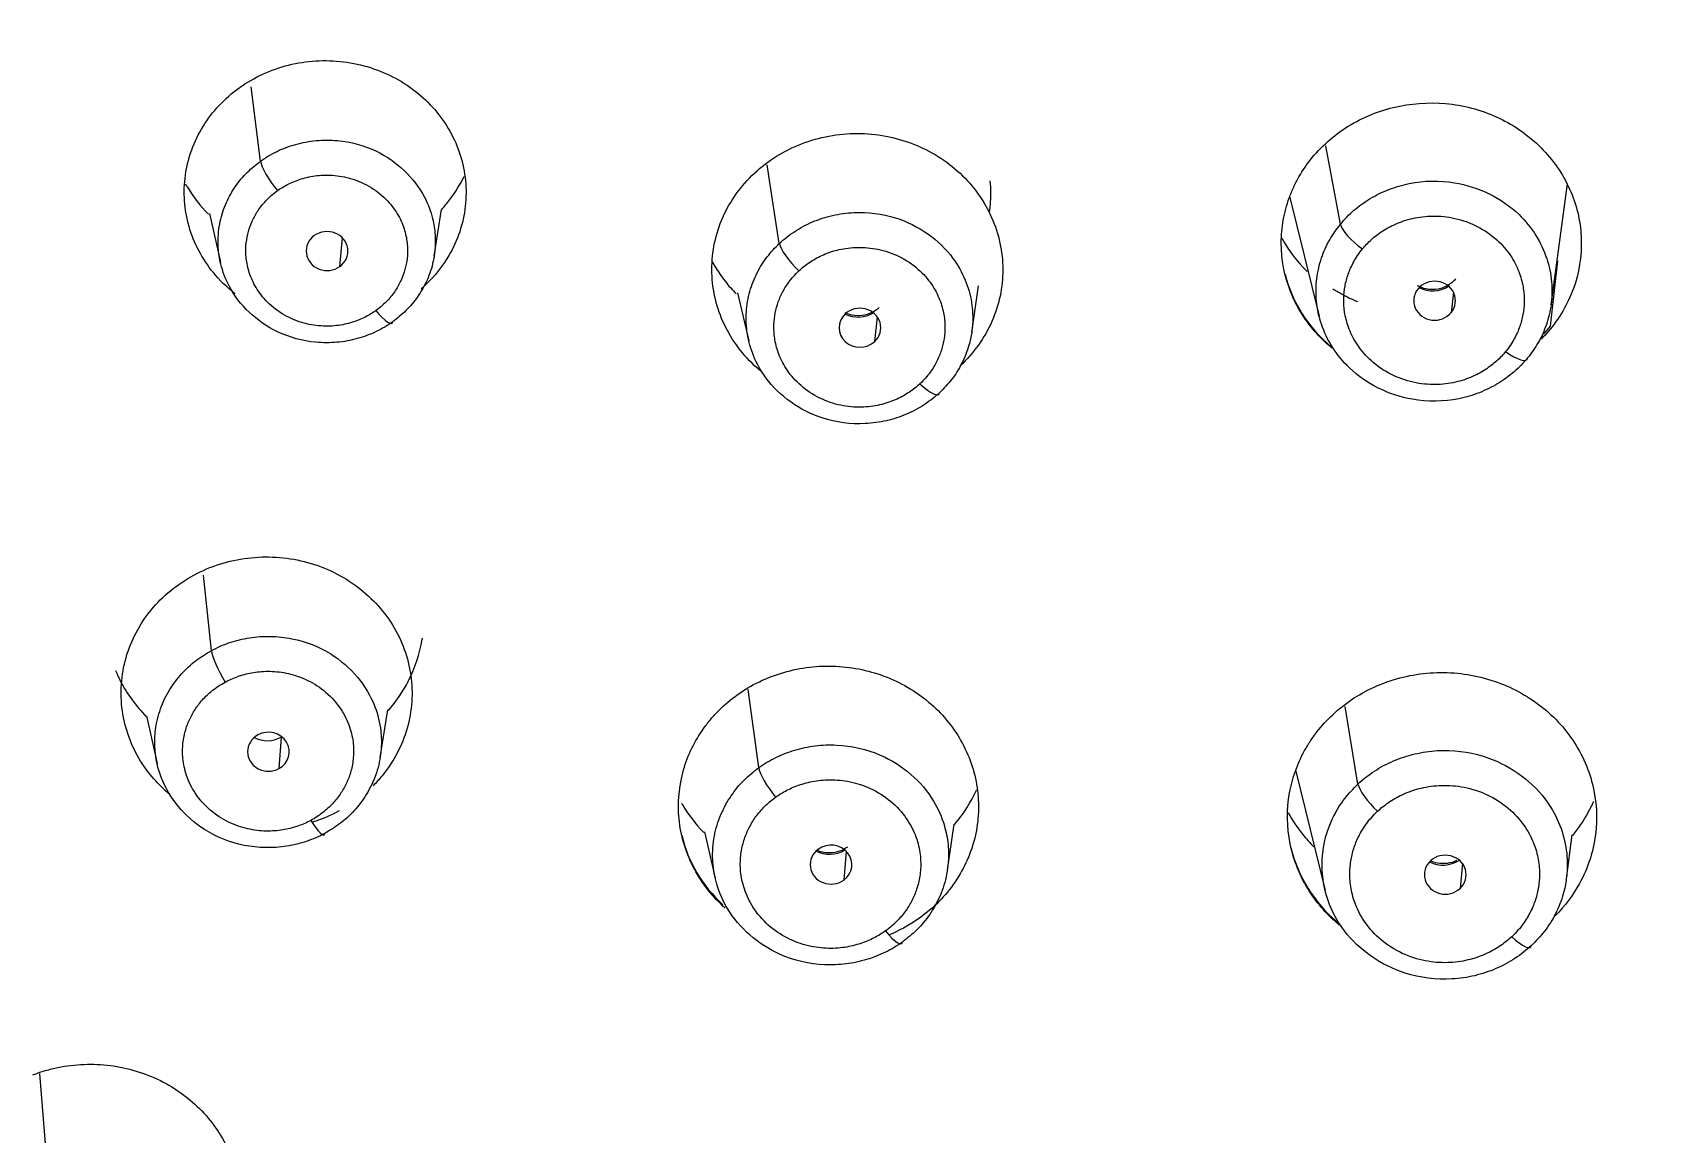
# Model space of a CAD drawing. Extents: x 0 to 1354, y 3495 to 4487.
# Drawn here: x 476.02 to 493.68, y 4080.2 to 4092.07 of the extents above; entities that cross this region are included whole.
import ezdxf

# ---------------------------------------------------------------- set-up
doc = ezdxf.new("R2010")
doc.units = 0
doc.header["$LTSCALE"] = 30
doc.header["$MEASUREMENT"] = 0
doc.layers.add('\\M+5B3DF\\M+5B4E7\\M+5CFDF', color=3, linetype='CONTINUOUS', lineweight=9)

msp = doc.modelspace()

# ---------------------------------------------------------------- linework, layer by layer
at = {"layer": '\\M+5B3DF\\M+5B4E7\\M+5CFDF', "color": 0, "lineweight": -3}
for p, q in [((478.477, 4090.689), (478.375, 4091.491)), ((490.12, 4090.008), (489.964, 4090.854)), ((484.07, 4089.801), (483.938, 4090.648)), ((492.39, 4089.139), (492.568, 4090.442)), ((489.57, 4090.31), (489.89, 4089.017)), ((477.926, 4090.123), (478.044, 4089.598)), ((480.348, 4089.662), (480.429, 4090.168)), ((479.331, 4089.551), (479.361, 4089.86)), ((492.386, 4088.909), (492.462, 4089.613)), ((486.144, 4088.841), (486.218, 4089.342)), ((483.619, 4089.267), (483.741, 4088.75)), ((491.338, 4089.275), (491.314, 4089.054)), ((485.126, 4089.009), (485.098, 4088.743)), ((477.948, 4085.411), (477.861, 4086.223)), ((483.848, 4084.149), (483.734, 4084.991)), ((479.766, 4084.259), (479.848, 4084.772)), ((490.308, 4083.972), (490.17, 4084.809)), ((477.249, 4084.708), (477.362, 4084.195)), ((478.7, 4084.477), (478.675, 4084.138)), ((478.7, 4084.477), (478.707, 4084.481)), ((489.636, 4084.124), (489.955, 4082.825)), ((485.883, 4083.048), (485.955, 4083.54)), ((483.263, 4083.458), (483.38, 4082.956)), ((492.556, 4082.95), (492.619, 4083.423)), ((484.791, 4083.248), (484.765, 4082.936)), ((491.434, 4083.118), (491.41, 4082.846)), ((476.167, 4080.006), (476.097, 4080.853))]:
    msp.add_line(p, q, dxfattribs=at)
for centre, major_axis, ratio, start_param, end_param in [((478.659, 4090.477), (-0.175, 0.244), 0.217098, 0.382679, 1.864857), ((479.194, 4089.719), (-0.225, 0), 0.934291, 5.368152, 8.509745), ((479.194, 4089.719), (-0.225, 0), 0.934291, 2.226559, 5.368152), ((490.357, 4089.848), (0.232, -0.19), 0.282928, 3.464912, 4.940714), ((484.282, 4089.613), (0.205, -0.219), 0.25217, 3.497034, 4.976024), ((491.102, 4089.815), (-1.617, -0.087), 0.928486, 0.175766, 0.789671), ((491.135, 4089.183), (-0.225, 0.001), 0.934171, 2.489357, 5.63095), ((491.115, 4089.566), (-0.297, -0.016), 0.928486, 1.005284, 2.128844), ((491.135, 4089.183), (-0.225, 0.001), 0.934171, 5.63095, 8.772543), ((479.721, 4089.184), (0.175, -0.244), 0.217098, 5.006449, 6.526238), ((484.939, 4088.892), (-0.225, 0), 0.934248, 5.499577, 8.641169), ((484.923, 4089.285), (-0.299, -0.013), 0.928477, 1.03291, 2.102869), ((484.939, 4088.892), (-0.225, 0), 0.934248, 2.357984, 5.499577), ((491.102, 4089.815), (-1.617, -0.087), 0.928486, 2.364669, 2.436969), ((491.9, 4088.741), (-0.232, 0.19), 0.282928, 1.799121, 3.325285), ((485.586, 4088.394), (-0.205, 0.219), 0.25217, 1.834432, 3.357408), ((478.097, 4085.179), (0.142, -0.264), 0.178311, 3.55267, 5.03166), ((478.562, 4084.32), (-0.225, 0), 0.934362, 5.23754, 8.379133), ((478.55, 4084.717), (-0.299, -0.009), 0.927231, 1.043638, 2.06706), ((478.562, 4084.32), (-0.225, 0), 0.934362, 2.095948, 5.23754), ((484.03, 4083.937), (0.175, -0.244), 0.217098, 3.530647, 5.006449), ((490.52, 4083.785), (0.205, -0.219), 0.25217, 3.503386, 4.976024), ((479.019, 4083.687), (-0.142, 0.264), 0.178311, 1.890067, 3.413044), ((484.602, 4083.743), (-1.618, -0.066), 0.926829, 0.173481, 0.75254), ((484.628, 4083.103), (-0.225, 0.001), 0.934325, 2.227564, 5.369156), ((484.628, 4083.103), (-0.225, 0.001), 0.934325, 5.369156, 8.510749), ((484.612, 4083.49), (-0.297, -0.012), 0.926829, 1.018427, 2.117397), ((491.217, 4083.63), (-1.667, -0.089), 0.926726, 0.173353, 0.775691), ((491.25, 4082.995), (-0.225, 0.001), 0.934247, 5.50076, 8.642353), ((491.23, 4083.373), (-0.296, -0.016), 0.926726, 0.994183, 2.139884), ((491.25, 4082.995), (-0.225, 0.001), 0.934247, 2.359167, 5.50076), ((485.214, 4082.495), (-0.175, 0.244), 0.217098, 1.864857, 3.391021), ((491.967, 4082.433), (-0.205, 0.219), 0.25217, 1.834432, 3.36376)]:
    msp.add_ellipse(centre, major_axis=major_axis, ratio=ratio, start_param=start_param, end_param=end_param, dxfattribs=at)
for points, knots in [([(498.896, 4161.358), (499.104, 4161.278), (499.527, 4161.115), (500.165, 4160.855), (500.818, 4160.577), (501.484, 4160.28), (502.163, 4159.963), (502.854, 4159.623), (503.554, 4159.259), (504.263, 4158.871), (504.98, 4158.455), (505.703, 4158.01), (506.431, 4157.534), (507.163, 4157.025), (507.897, 4156.481), (508.633, 4155.903), (509.368, 4155.287), (510.101, 4154.635), (510.829, 4153.946), (511.549, 4153.221), (512.259, 4152.461), (512.958, 4151.663), (513.643, 4150.827), (514.312, 4149.95), (514.965, 4149.032), (515.597, 4148.076), (516.206, 4147.085), (516.787, 4146.061), (517.339, 4145.009), (517.862, 4143.931), (518.353, 4142.831), (518.816, 4141.711), (519.252, 4140.565), (519.663, 4139.383), (520.052, 4138.154), (520.425, 4136.867), (520.78, 4135.513), (521.117, 4134.086), (521.433, 4132.58), (521.729, 4130.991), (522.004, 4129.315), (522.257, 4127.548), (522.488, 4125.688), (522.695, 4123.734), (522.877, 4121.685), (523.03, 4119.554), (523.153, 4117.367), (523.244, 4115.167), (523.304, 4113.004), (523.33, 4110.903), (523.326, 4108.866), (523.294, 4106.878), (523.237, 4104.928), (523.157, 4103.02), (523.055, 4101.158), (522.931, 4099.346), (522.783, 4097.572), (522.609, 4095.814), (522.406, 4094.05), (522.167, 4092.265), (521.885, 4090.452), (521.553, 4088.611), (521.166, 4086.749), (520.721, 4084.878), (520.215, 4083.014), (519.647, 4081.177), (519.022, 4079.382), (518.347, 4077.652), (517.618, 4075.978), (516.824, 4074.346), (515.945, 4072.732), (514.964, 4071.131), (513.847, 4069.542), (512.566, 4067.974), (511.116, 4066.445), (509.497, 4064.997), (507.728, 4063.662), (505.837, 4062.44), (503.854, 4061.299), (501.782, 4060.223), (499.625, 4059.195), (497.407, 4058.173), (495.164, 4057.106), (492.948, 4055.937), (490.822, 4054.604), (489.147, 4053.34), (487.855, 4052.208), (486.876, 4051.253), (485.891, 4050.176), (484.918, 4048.973), (483.971, 4047.627), (483.063, 4046.089), (482.199, 4044.282), (481.374, 4042.126), (480.619, 4039.549), (480.001, 4036.51), (479.573, 4033.021), (479.348, 4029.166), (479.203, 4025.046), (479.079, 4020.693), (478.965, 4016.03), (478.866, 4010.967), (478.814, 4007.437), (478.787, 4005.599)], [0, 0, 0, 0, 0.003544, 0.007201, 0.01097, 0.014848, 0.018837, 0.022935, 0.027142, 0.031459, 0.035888, 0.040431, 0.045095, 0.049884, 0.054803, 0.059853, 0.065035, 0.070349, 0.07579, 0.08135, 0.087022, 0.092807, 0.09872, 0.104773, 0.110967, 0.117287, 0.123715, 0.130231, 0.136819, 0.143468, 0.150168, 0.156906, 0.163715, 0.170668, 0.177844, 0.185322, 0.193141, 0.201338, 0.209948, 0.219002, 0.228521, 0.238531, 0.249049, 0.260084, 0.271644, 0.283691, 0.296093, 0.308564, 0.320791, 0.332572, 0.343982, 0.355131, 0.366093, 0.376851, 0.387326, 0.397512, 0.40746, 0.417323, 0.427267, 0.437362, 0.447647, 0.458143, 0.468826, 0.479621, 0.490447, 0.501223, 0.511855, 0.522246, 0.532261, 0.542305, 0.552449, 0.562759, 0.573377, 0.584445, 0.595968, 0.607757, 0.619676, 0.631715, 0.643918, 0.656335, 0.669021, 0.682018, 0.695271, 0.708641, 0.722035, 0.735445, 0.742244, 0.74954, 0.757318, 0.765556, 0.774232, 0.783549, 0.793975, 0.806052, 0.820158, 0.836493, 0.855109, 0.875694, 0.897487, 0.920175, 0.944378, 0.971031, 1, 1, 1, 1]), ([(498.594, 4160.306), (500.412, 4159.607), (502.18, 4158.798), (504.693, 4157.371), (505.508, 4156.859), (507.078, 4155.765), (507.835, 4155.182), (510.014, 4153.338), (511.347, 4151.984), (513.746, 4149.084), (514.807, 4147.534), (516.658, 4144.299), (517.447, 4142.612), (518.801, 4139.163), (519.358, 4137.397), (520.298, 4133.824), (520.676, 4132.017), (521.302, 4128.381), (521.551, 4126.553), (521.958, 4122.889), (522.114, 4121.052), (522.354, 4117.373), (522.439, 4115.532), (522.593, 4110.005), (522.551, 4106.318), (522.285, 4100.795), (522.163, 4098.955), (521.826, 4095.284), (521.614, 4093.452), (521.072, 4089.804), (520.74, 4087.988), (519.919, 4084.388), (519.431, 4082.604), (518.265, 4079.09), (517.593, 4077.358), (516.413, 4074.831), (515.992, 4074), (515.085, 4072.37), (514.6, 4071.57), (513.029, 4069.241), (511.819, 4067.782), (509.771, 4065.801), (509.049, 4065.177), (507.535, 4064.004), (506.744, 4063.455), (505.118, 4062.415), (504.283, 4061.925), (502.586, 4060.987), (501.724, 4060.54), (499.108, 4059.247), (497.325, 4058.447), (494.701, 4057.158), (493.835, 4056.713), (492.142, 4055.761), (491.317, 4055.252), (489.725, 4054.156), (488.957, 4053.57), (487.49, 4052.318), (486.792, 4051.652), (485.471, 4050.241), (484.848, 4049.497), (483.701, 4047.936), (483.179, 4047.117), (482.26, 4045.409), (481.86, 4044.522), (481.151, 4042.708), (480.842, 4041.781), (480.036, 4038.964), (479.665, 4037.037), (479.158, 4033.15), (479.026, 4031.189), (478.834, 4027.264), (478.769, 4025.298), (478.647, 4021.363), (478.591, 4019.394), (478.444, 4013.486), (478.372, 4009.543), (478.322, 4005.599)], [0, 0, 0, 0, 0.03125, 0.03125, 0.046875, 0.046875, 0.0625, 0.0625, 0.09375, 0.09375, 0.125, 0.125, 0.15625, 0.15625, 0.1875, 0.1875, 0.21875, 0.21875, 0.25, 0.25, 0.28125, 0.28125, 0.3125, 0.3125, 0.375, 0.375, 0.40625, 0.40625, 0.4375, 0.4375, 0.46875, 0.46875, 0.5, 0.5, 0.53125, 0.53125, 0.546875, 0.546875, 0.5625, 0.5625, 0.59375, 0.59375, 0.609375, 0.609375, 0.625, 0.625, 0.640625, 0.640625, 0.65625, 0.65625, 0.6875, 0.6875, 0.703125, 0.703125, 0.71875, 0.71875, 0.734375, 0.734375, 0.75, 0.75, 0.765625, 0.765625, 0.78125, 0.78125, 0.796875, 0.796875, 0.8125, 0.8125, 0.84375, 0.84375, 0.875, 0.875, 0.90625, 0.90625, 0.9375, 0.9375, 1, 1, 1, 1]), ([(498.048, 4158.561), (499.537, 4157.987), (500.991, 4157.335), (503.081, 4156.207), (503.762, 4155.806), (505.084, 4154.951), (505.725, 4154.496), (507.584, 4153.058), (508.739, 4152.003), (510.862, 4149.74), (511.83, 4148.532), (513.568, 4145.995), (514.339, 4144.667), (515.694, 4141.93), (516.278, 4140.521), (517.804, 4136.224), (518.517, 4133.268), (519.308, 4128.796), (519.526, 4127.298), (519.894, 4124.296), (520.044, 4122.791), (520.417, 4118.271), (520.56, 4115.25), (520.636, 4110.717), (520.638, 4109.206), (520.597, 4106.184), (520.554, 4104.673), (520.42, 4101.654), (520.327, 4100.145), (520.086, 4097.131), (519.937, 4095.626), (519.387, 4091.124), (518.877, 4088.136), (517.767, 4083.729), (517.34, 4082.272), (516.354, 4079.399), (515.796, 4077.981), (514.522, 4075.209), (513.81, 4073.852), (512.18, 4071.249), (511.258, 4070.005), (509.698, 4068.277), (509.148, 4067.723), (507.992, 4066.671), (507.385, 4066.174), (505.494, 4064.757), (504.148, 4063.913), (502.068, 4062.746), (501.364, 4062.374), (499.94, 4061.655), (499.22, 4061.307), (497.053, 4060.279), (495.596, 4059.613), (493.446, 4058.543), (492.736, 4058.174), (491.338, 4057.396), (490.652, 4056.987), (489.311, 4056.118), (488.657, 4055.66), (487.706, 4054.933), (487.393, 4054.684), (486.779, 4054.174), (486.478, 4053.913), (485.881, 4053.384), (485.585, 4053.118), (484.991, 4052.582), (484.694, 4052.312), (483.812, 4051.489), (483.237, 4050.921), (482.168, 4049.711), (481.671, 4049.072), (480.772, 4047.729), (480.371, 4047.025), (479.653, 4045.576), (479.334, 4044.832), (478.76, 4043.32), (478.506, 4042.552), (477.821, 4040.226), (477.47, 4038.645), (477.193, 4037.052)], [0, 0, 0, 0, 0.03125, 0.03125, 0.046875, 0.046875, 0.0625, 0.0625, 0.09375, 0.09375, 0.125, 0.125, 0.15625, 0.15625, 0.1875, 0.1875, 0.25, 0.25, 0.28125, 0.28125, 0.3125, 0.3125, 0.375, 0.375, 0.40625, 0.40625, 0.4375, 0.4375, 0.46875, 0.46875, 0.5, 0.5, 0.5625, 0.5625, 0.59375, 0.59375, 0.625, 0.625, 0.65625, 0.65625, 0.6875, 0.6875, 0.703125, 0.703125, 0.71875, 0.71875, 0.75, 0.75, 0.765625, 0.765625, 0.78125, 0.78125, 0.8125, 0.8125, 0.828125, 0.828125, 0.84375, 0.84375, 0.859375, 0.859375, 0.867188, 0.867188, 0.875, 0.875, 0.882813, 0.882813, 0.890625, 0.890625, 0.90625, 0.90625, 0.921875, 0.921875, 0.9375, 0.9375, 0.953125, 0.953125, 0.96875, 0.96875, 1, 1, 1, 1]), ([(477.479, 4036.988), (477.514, 4037.19), (477.594, 4037.649), (477.743, 4038.418), (477.942, 4039.344), (478.182, 4040.346), (478.558, 4041.75), (479.034, 4043.258), (479.749, 4045.107), (480.557, 4046.812), (481.569, 4048.451), (482.475, 4049.612), (483.174, 4050.395), (483.72, 4050.964), (484.274, 4051.514), (484.896, 4052.101), (485.556, 4052.699), (486.279, 4053.336), (487.009, 4053.963), (487.729, 4054.55), (488.497, 4055.146), (489.606, 4055.948), (491.134, 4056.933), (493.076, 4058.015), (495.111, 4059.026), (497.684, 4060.238), (500.38, 4061.506), (502.737, 4062.753), (504.255, 4063.645), (505.394, 4064.366), (507.42, 4065.757), (509.41, 4067.484), (511.2, 4069.52), (512.347, 4071.021), (513.485, 4072.763), (514.592, 4074.748), (515.655, 4076.97), (516.656, 4079.43), (517.576, 4082.125), (518.696, 4086.112), (519.683, 4091.185), (520.366, 4097.065), (520.727, 4102.371), (520.873, 4107.087), (520.883, 4111.209), (520.799, 4114.734), (520.663, 4117.66), (520.51, 4119.989), (520.37, 4121.722), (520.265, 4122.858), (520.029, 4125.221), (519.591, 4128.685), (518.759, 4133.098), (517.87, 4136.521), (516.72, 4140.04), (515.134, 4143.756), (512.786, 4147.647), (510.218, 4150.803), (507.625, 4153.277), (505.162, 4155.143), (502.955, 4156.485), (501.114, 4157.427), (499.704, 4158.062), (498.76, 4158.452), (498.289, 4158.636), (498.135, 4158.696)], [0, 0, 0, 0, 0.003976, 0.009037, 0.015181, 0.02234, 0.029033, 0.04339, 0.053009, 0.067553, 0.080041, 0.090497, 0.096214, 0.100508, 0.105868, 0.11143, 0.117193, 0.123269, 0.130297, 0.136094, 0.141538, 0.149425, 0.163015, 0.17726, 0.192999, 0.207436, 0.232823, 0.251111, 0.25955, 0.267329, 0.277588, 0.307897, 0.319194, 0.331856, 0.345879, 0.361259, 0.378, 0.3961, 0.415561, 0.436382, 0.481194, 0.521892, 0.558479, 0.590959, 0.619335, 0.643607, 0.663774, 0.679837, 0.691795, 0.699649, 0.703397, 0.740803, 0.771616, 0.795835, 0.813454, 0.847523, 0.878173, 0.905401, 0.929204, 0.949582, 0.966531, 0.980047, 0.990129, 0.99678, 1, 1, 1, 1]), ([(513.427, 4145.187), (513.48, 4145.097), (513.748, 4144.642), (514.216, 4143.801), (514.803, 4142.642), (515.35, 4141.432), (515.869, 4140.179), (516.359, 4138.882), (516.811, 4137.542), (517.231, 4136.161), (517.62, 4134.741), (517.972, 4133.281), (518.295, 4131.785), (518.589, 4130.252), (518.853, 4128.684), (519.088, 4127.081), (519.299, 4125.445), (519.489, 4123.776), (519.654, 4122.075), (519.8, 4120.342), (519.923, 4118.577), (520.022, 4116.78), (520.104, 4114.952), (520.159, 4113.093), (520.192, 4111.204), (520.2, 4109.283), (520.184, 4107.333), (520.142, 4105.353), (520.072, 4103.343), (519.968, 4101.304), (519.836, 4099.236), (519.661, 4097.14), (519.446, 4095.017), (519.186, 4092.868), (518.862, 4090.696), (518.475, 4088.503), (518.008, 4086.292), (517.445, 4084.07), (516.895, 4082.18), (516.378, 4080.628), (515.937, 4079.415), (515.462, 4078.213), (514.953, 4077.023), (514.411, 4075.846), (513.823, 4074.688), (513.197, 4073.548), (512.522, 4072.431), (511.794, 4071.344), (511.016, 4070.288), (510.174, 4069.274), (509.278, 4068.301), (508.329, 4067.373), (507.318, 4066.502), (506.265, 4065.677), (505.158, 4064.913), (504.025, 4064.185), (502.866, 4063.493), (501.681, 4062.841), (500.482, 4062.214), (499.267, 4061.612), (498.043, 4061.026), (496.814, 4060.45), (495.586, 4059.872), (494.366, 4059.28), (493.158, 4058.67), (491.963, 4058.037), (490.856, 4057.41), (489.844, 4056.784), (488.921, 4056.166), (488.019, 4055.52), (487.143, 4054.84), (486.294, 4054.129), (485.464, 4053.395), (484.636, 4052.653), (483.81, 4051.901), (483.006, 4051.122), (482.253, 4050.295), (481.546, 4049.429), (480.877, 4048.53), (480.429, 4047.791), (480.066, 4047.147), (479.712, 4046.488), (479.216, 4045.458), (478.637, 4044.031), (478.109, 4042.498), (477.688, 4040.993), (477.358, 4039.666), (477.064, 4038.345), (476.908, 4037.461), (476.83, 4037.021)], [0, 0, 0, 0, 0.002468, 0.012514, 0.022798, 0.033329, 0.044108, 0.055129, 0.066393, 0.077904, 0.089657, 0.101655, 0.113899, 0.126387, 0.139118, 0.152094, 0.165315, 0.17878, 0.192488, 0.20644, 0.220635, 0.235074, 0.249757, 0.264681, 0.279851, 0.295264, 0.31092, 0.326819, 0.34296, 0.359346, 0.375974, 0.392844, 0.409959, 0.427314, 0.444912, 0.462752, 0.480832, 0.499156, 0.517721, 0.528, 0.538278, 0.548557, 0.558836, 0.569113, 0.579388, 0.589662, 0.599931, 0.610203, 0.620471, 0.630736, 0.641004, 0.651267, 0.661534, 0.671801, 0.682071, 0.692355, 0.702632, 0.712912, 0.723195, 0.733479, 0.743768, 0.75406, 0.764357, 0.774655, 0.784949, 0.79524, 0.805535, 0.814028, 0.822513, 0.830998, 0.839481, 0.847958, 0.856419, 0.864871, 0.873338, 0.881827, 0.890319, 0.898795, 0.907282, 0.915765, 0.918446, 0.924105, 0.932748, 0.944371, 0.958984, 0.969412, 0.979719, 0.989916, 1, 1, 1, 1]), ([(513.725, 4145.279), (513.731, 4145.27), (513.921, 4144.944), (514.292, 4144.287), (514.818, 4143.281), (515.332, 4142.192), (515.864, 4140.957), (516.434, 4139.511), (517.002, 4137.869), (517.539, 4136.095), (518.024, 4134.249), (518.452, 4132.336), (518.837, 4130.355), (519.172, 4128.306), (519.462, 4126.181), (519.721, 4123.968), (519.936, 4121.681), (520.119, 4119.321), (520.255, 4116.932), (520.357, 4114.541), (520.411, 4112.202), (520.431, 4109.921), (520.417, 4107.681), (520.37, 4105.453), (520.289, 4103.21), (520.168, 4100.954), (520.012, 4098.687), (519.804, 4096.398), (519.55, 4094.055), (519.222, 4091.662), (518.816, 4089.225), (518.311, 4086.729), (517.7, 4084.286), (517.109, 4082.252), (516.582, 4080.674), (516.137, 4079.453), (515.667, 4078.267), (515.174, 4077.116), (514.657, 4075.989), (514.101, 4074.884), (513.507, 4073.79), (512.865, 4072.707), (512.171, 4071.647), (511.449, 4070.641), (510.709, 4069.711), (509.956, 4068.856), (509.185, 4068.048), (508.377, 4067.279), (507.529, 4066.551), (506.654, 4065.857), (505.751, 4065.208), (504.838, 4064.606), (503.932, 4064.036), (503.025, 4063.5), (502.11, 4062.994), (501.183, 4062.5), (500.202, 4062), (499.127, 4061.474), (497.949, 4060.915), (496.699, 4060.331), (495.418, 4059.727), (494.143, 4059.105), (492.932, 4058.486), (491.85, 4057.904), (490.78, 4057.291), (489.735, 4056.635), (488.677, 4055.909), (487.713, 4055.193), (486.781, 4054.439), (485.86, 4053.634), (484.945, 4052.807), (484.055, 4051.994), (483.233, 4051.2), (482.53, 4050.434), (481.962, 4049.75), (481.523, 4049.186), (481.179, 4048.715), (480.9, 4048.299), (480.664, 4047.915), (480.417, 4047.491), (480.151, 4047.014), (479.866, 4046.469), (479.594, 4045.915), (479.333, 4045.338), (479.068, 4044.707), (478.782, 4043.972), (478.461, 4043.083), (478.13, 4042.043), (477.807, 4040.882), (477.496, 4039.643), (477.206, 4038.354), (477.049, 4037.473), (476.97, 4037.032)], [0, 0, 0, 0, 0.000249, 0.008916, 0.017886, 0.027158, 0.037545, 0.049877, 0.064188, 0.079026, 0.094192, 0.109873, 0.126, 0.142603, 0.159715, 0.177508, 0.196149, 0.214924, 0.234452, 0.253688, 0.272519, 0.290724, 0.308584, 0.326418, 0.344337, 0.362602, 0.380752, 0.398999, 0.417862, 0.437408, 0.457046, 0.477191, 0.498512, 0.517389, 0.527892, 0.538271, 0.548415, 0.558305, 0.568085, 0.577888, 0.587654, 0.597568, 0.607634, 0.617478, 0.626664, 0.635428, 0.644046, 0.652634, 0.661245, 0.669847, 0.678351, 0.686737, 0.694871, 0.702836, 0.710787, 0.718707, 0.726778, 0.735836, 0.745918, 0.756431, 0.767185, 0.778121, 0.788755, 0.798204, 0.806156, 0.816934, 0.826447, 0.835552, 0.84446, 0.853939, 0.86358, 0.872633, 0.88133, 0.889549, 0.896262, 0.901548, 0.905802, 0.909513, 0.912928, 0.916035, 0.920686, 0.925318, 0.929989, 0.934669, 0.939673, 0.945479, 0.952541, 0.961029, 0.970166, 0.979783, 0.989897, 1, 1, 1, 1]), ([(520.631, 4109.794), (520.631, 4109.055), (520.626, 4108.315), (520.593, 4106.063), (520.549, 4104.549), (520.41, 4101.522), (520.316, 4100.011), (520.069, 4096.991), (519.918, 4095.482), (519.544, 4092.474), (519.321, 4090.973), (518.78, 4087.989), (518.463, 4086.506), (517.71, 4083.56), (517.276, 4082.099), (516.524, 4079.94), (516.257, 4079.225), (515.686, 4077.807), (515.381, 4077.104), (514.413, 4075.028), (513.695, 4073.681), (512.46, 4071.742), (512.021, 4071.109), (511.316, 4070.184), (511.073, 4069.88), (510.571, 4069.279), (510.311, 4068.983), (509.514, 4068.118), (508.959, 4067.57), (507.794, 4066.536), (507.185, 4066.05), (505.926, 4065.121), (505.275, 4064.68), (503.941, 4063.839), (503.257, 4063.437), (501.865, 4062.664), (501.156, 4062.293), (499.728, 4061.578), (499.007, 4061.232), (496.838, 4060.205), (495.385, 4059.538), (493.246, 4058.464), (492.541, 4058.094), (491.158, 4057.314), (490.48, 4056.903), (489.157, 4056.036), (488.509, 4055.577), (487.568, 4054.848), (487.26, 4054.6), (486.654, 4054.092), (486.357, 4053.833), (485.766, 4053.307), (485.471, 4053.041), (484.882, 4052.509), (484.588, 4052.242), (484.008, 4051.697), (483.721, 4051.421), (483.163, 4050.853), (482.891, 4050.56), (482.366, 4049.957), (482.112, 4049.647), (481.623, 4049.009), (481.389, 4048.682), (480.725, 4047.681), (480.333, 4046.983), (479.625, 4045.54), (479.309, 4044.795), (478.743, 4043.291), (478.492, 4042.53), (477.817, 4040.223), (477.469, 4038.654), (477.192, 4037.064)], [0, 0, 0, 0, 0.025066, 0.025066, 0.076378, 0.076378, 0.127691, 0.127691, 0.179003, 0.179003, 0.230315, 0.230315, 0.281628, 0.281628, 0.33294, 0.33294, 0.358596, 0.358596, 0.384252, 0.384252, 0.435565, 0.435565, 0.461221, 0.461221, 0.474049, 0.474049, 0.486877, 0.486877, 0.512533, 0.512533, 0.538189, 0.538189, 0.563845, 0.563845, 0.589502, 0.589502, 0.615158, 0.615158, 0.640814, 0.640814, 0.692126, 0.692126, 0.717782, 0.717782, 0.743438, 0.743438, 0.769095, 0.769095, 0.781923, 0.781923, 0.794751, 0.794751, 0.807579, 0.807579, 0.820407, 0.820407, 0.833235, 0.833235, 0.846063, 0.846063, 0.858891, 0.858891, 0.871719, 0.871719, 0.897375, 0.897375, 0.923032, 0.923032, 0.948688, 0.948688, 1, 1, 1, 1]), ([(478.248, 4091.48), (478.328, 4091.537), (478.412, 4091.585), (478.59, 4091.667), (478.684, 4091.7), (478.876, 4091.748), (478.974, 4091.763), (479.172, 4091.775), (479.273, 4091.772), (479.568, 4091.736), (479.761, 4091.674), (480.104, 4091.489), (480.257, 4091.363), (480.438, 4091.143), (480.491, 4091.062), (480.579, 4090.896), (480.614, 4090.809), (480.666, 4090.629), (480.682, 4090.536), (480.696, 4090.352), (480.693, 4090.259), (480.654, 4089.98), (480.589, 4089.802), (480.414, 4089.518), (480.319, 4089.407), (480.208, 4089.31)], [0, 0, 0, 0, 0.064436, 0.064436, 0.128872, 0.128872, 0.193308, 0.193308, 0.257744, 0.257744, 0.386617, 0.386617, 0.515489, 0.515489, 0.579925, 0.579925, 0.644361, 0.644361, 0.708797, 0.708797, 0.773233, 0.773233, 0.902105, 0.902105, 1, 1, 1, 1]), ([(478.203, 4089.259), (478.116, 4089.327), (478.037, 4089.403), (477.908, 4089.56), (477.855, 4089.641), (477.767, 4089.807), (477.732, 4089.894), (477.68, 4090.074), (477.664, 4090.167), (477.651, 4090.352), (477.654, 4090.444), (477.693, 4090.723), (477.758, 4090.901), (477.957, 4091.224), (478.089, 4091.365), (478.248, 4091.48)], [0, 0, 0, 0, 0.124175, 0.124175, 0.233653, 0.233653, 0.343132, 0.343132, 0.45261, 0.45261, 0.562088, 0.562088, 0.781044, 0.781044, 1, 1, 1, 1]), ([(489.816, 4090.726), (489.933, 4090.868), (490.073, 4090.987), (490.396, 4091.178), (490.572, 4091.245), (490.945, 4091.319), (491.136, 4091.326), (491.512, 4091.276), (491.695, 4091.22), (491.946, 4091.094), (492.025, 4091.045), (492.174, 4090.936), (492.244, 4090.874), (492.37, 4090.741), (492.427, 4090.67), (492.526, 4090.52), (492.569, 4090.439), (492.639, 4090.274), (492.666, 4090.189), (492.704, 4090.016), (492.714, 4089.926), (492.721, 4089.661), (492.692, 4089.482), (492.571, 4089.147), (492.477, 4088.988), (492.335, 4088.823), (492.309, 4088.796), (492.283, 4088.77)], [0, 0, 0, 0, 0.108651, 0.108651, 0.217303, 0.217303, 0.325954, 0.325954, 0.434605, 0.434605, 0.488931, 0.488931, 0.543257, 0.543257, 0.597583, 0.597583, 0.651908, 0.651908, 0.706234, 0.706234, 0.76056, 0.76056, 0.869211, 0.869211, 0.977862, 0.977862, 1, 1, 1, 1]), ([(478.477, 4090.689), (478.506, 4090.708), (478.562, 4090.746), (478.655, 4090.795), (478.753, 4090.837), (478.857, 4090.871), (478.965, 4090.896), (479.077, 4090.912), (479.192, 4090.917), (479.412, 4090.907), (479.835, 4090.794), (480.2, 4090.447), (480.333, 4090.092), (480.355, 4089.951), (480.359, 4089.891)], [0, 0, 0, 0, 0.041491, 0.083666, 0.126525, 0.170067, 0.214292, 0.259199, 0.304788, 0.351059, 0.521936, 0.818507, 0.924067, 1, 1, 1, 1]), ([(483.802, 4090.558), (483.875, 4090.627), (483.954, 4090.687), (484.124, 4090.793), (484.216, 4090.839), (484.406, 4090.912), (484.504, 4090.94), (484.705, 4090.977), (484.809, 4090.987), (485.116, 4090.986), (485.322, 4090.948), (485.699, 4090.801), (485.874, 4090.692), (486.092, 4090.489), (486.158, 4090.413), (486.272, 4090.253), (486.32, 4090.169), (486.399, 4089.992), (486.429, 4089.898), (486.469, 4089.711), (486.479, 4089.616), (486.48, 4089.325), (486.439, 4089.135), (486.282, 4088.78), (486.167, 4088.618), (486.02, 4088.481)], [0, 0, 0, 0, 0.0625, 0.0625, 0.125, 0.125, 0.1875, 0.1875, 0.25, 0.25, 0.375, 0.375, 0.5, 0.5, 0.5625, 0.5625, 0.625, 0.625, 0.6875, 0.6875, 0.75, 0.75, 0.875, 0.875, 1, 1, 1, 1]), ([(478.021, 4089.755), (478.02, 4089.775), (478.017, 4089.869), (478.034, 4090.035), (478.101, 4090.241), (478.203, 4090.42), (478.328, 4090.571), (478.429, 4090.65), (478.477, 4090.689)], [0, 0, 0, 0, 0.054583, 0.265953, 0.466193, 0.655288, 0.833228, 1, 1, 1, 1]), ([(483.872, 4088.423), (483.848, 4088.442), (483.825, 4088.462), (483.731, 4088.551), (483.664, 4088.626), (483.55, 4088.786), (483.502, 4088.87), (483.423, 4089.047), (483.393, 4089.141), (483.353, 4089.328), (483.343, 4089.423), (483.342, 4089.714), (483.383, 4089.904), (483.54, 4090.26), (483.655, 4090.421), (483.802, 4090.558)], [0, 0, 0, 0, 0.036899, 0.036899, 0.157287, 0.157287, 0.277674, 0.277674, 0.398062, 0.398062, 0.518449, 0.518449, 0.759225, 0.759225, 1, 1, 1, 1]), ([(489.482, 4089.807), (489.482, 4089.89), (489.497, 4090.054), (489.539, 4090.213), (489.575, 4090.311), (489.583, 4090.331), (489.599, 4090.369), (489.624, 4090.427), (489.652, 4090.482), (489.714, 4090.591), (489.762, 4090.66), (489.816, 4090.726)], [0, 0, 0, 0, 0.25, 0.5, 0.5, 0.5625, 0.5625, 0.625, 0.75, 0.75, 1, 1, 1, 1]), ([(477.668, 4090.443), (477.675, 4090.431), (477.744, 4090.313), (477.829, 4090.203), (477.916, 4090.115)], [0, 0, 0, 0, 0.102566, 1, 1, 1, 1]), ([(480.432, 4090.167), (480.462, 4090.201), (480.554, 4090.313), (480.629, 4090.436), (480.672, 4090.523)], [0, 0, 0, 0, 0.317367, 1, 1, 1, 1]), ([(486.338, 4090.15), (486.341, 4090.173), (486.349, 4090.238), (486.354, 4090.347), (486.349, 4090.432), (486.345, 4090.476), (486.345, 4090.476)], [0, 0, 0, 0, 0.208885, 0.601752, 0.999911, 1, 1, 1, 1]), ([(490.12, 4090.008), (490.142, 4090.034), (490.188, 4090.087), (490.265, 4090.159), (490.35, 4090.226), (490.441, 4090.286), (490.538, 4090.339), (490.642, 4090.384), (490.75, 4090.421), (490.981, 4090.478), (491.454, 4090.489), (491.955, 4090.242), (492.234, 4089.897), (492.352, 4089.647), (492.405, 4089.394), (492.402, 4089.225), (492.391, 4089.143), (492.391, 4089.141)], [0, 0, 0, 0, 0.032748, 0.065824, 0.09923, 0.132965, 0.167028, 0.201419, 0.236138, 0.271184, 0.418489, 0.655829, 0.748654, 0.836604, 0.919682, 0.99789, 1, 1, 1, 1]), ([(484.07, 4089.801), (484.096, 4089.824), (484.149, 4089.87), (484.236, 4089.932), (484.329, 4089.987), (484.428, 4090.034), (484.533, 4090.074), (484.643, 4090.104), (484.757, 4090.125), (484.985, 4090.146), (485.441, 4090.09), (485.876, 4089.783), (486.082, 4089.414), (486.151, 4089.17), (486.16, 4088.977), (486.148, 4088.869), (486.144, 4088.841)], [0, 0, 0, 0, 0.035512, 0.071472, 0.107881, 0.144739, 0.182045, 0.219799, 0.258, 0.296648, 0.446632, 0.703141, 0.796511, 0.885308, 0.969532, 1, 1, 1, 1]), ([(480.359, 4089.891), (480.36, 4089.872), (480.364, 4089.777), (480.347, 4089.612), (480.28, 4089.406), (480.178, 4089.227), (480.053, 4089.075), (479.952, 4088.995), (479.903, 4088.957)], [0, 0, 0, 0, 0.054395, 0.265086, 0.464988, 0.654106, 0.832442, 1, 1, 1, 1]), ([(489.857, 4089.303), (489.858, 4089.342), (489.866, 4089.458), (489.908, 4089.641), (489.995, 4089.84), (490.079, 4089.953), (490.12, 4090.008)], [0, 0, 0, 0, 0.156956, 0.456726, 0.737748, 1, 1, 1, 1]), ([(479.903, 4088.957), (479.875, 4088.937), (479.817, 4088.898), (479.723, 4088.848), (479.624, 4088.806), (479.52, 4088.773), (479.412, 4088.748), (479.301, 4088.733), (479.188, 4088.728), (478.968, 4088.739), (478.545, 4088.852), (478.18, 4089.199), (478.047, 4089.554), (478.025, 4089.696), (478.021, 4089.755)], [0, 0, 0, 0, 0.042236, 0.084925, 0.128067, 0.171664, 0.215716, 0.260222, 0.305184, 0.350602, 0.522119, 0.81792, 0.923854, 1, 1, 1, 1]), ([(483.728, 4089.176), (483.734, 4089.212), (483.759, 4089.318), (483.824, 4089.483), (483.932, 4089.658), (484.025, 4089.754), (484.07, 4089.801)], [0, 0, 0, 0, 0.156078, 0.454907, 0.736221, 1, 1, 1, 1]), ([(490.029, 4088.671), (489.971, 4088.719), (489.917, 4088.771), (489.745, 4088.96), (489.647, 4089.117), (489.516, 4089.449), (489.482, 4089.627), (489.482, 4089.807)], [0, 0, 0, 0, 0.169349, 0.169349, 0.584674, 0.584674, 1, 1, 1, 1]), ([(483.347, 4089.603), (483.388, 4089.529), (483.468, 4089.408), (483.565, 4089.298), (483.606, 4089.256)], [0, 0, 0, 0, 0.592239, 1, 1, 1, 1]), ([(491.36, 4089.418), (491.341, 4089.393), (491.295, 4089.353), (491.201, 4089.31), (491.095, 4089.298), (491.009, 4089.316), (490.965, 4089.337), (490.951, 4089.344)], [0, 0, 0, 0, 0.228773, 0.442921, 0.668073, 0.888681, 1, 1, 1, 1]), ([(485.798, 4088.191), (485.772, 4088.168), (485.719, 4088.122), (485.632, 4088.06), (485.539, 4088.005), (485.44, 4087.958), (485.335, 4087.918), (485.225, 4087.888), (485.111, 4087.867), (484.879, 4087.845), (484.423, 4087.904), (483.991, 4088.212), (483.787, 4088.576), (483.717, 4088.82), (483.708, 4089.021), (483.722, 4089.138), (483.728, 4089.176)], [0, 0, 0, 0, 0.035213, 0.07086, 0.106941, 0.143457, 0.180409, 0.217796, 0.255619, 0.293879, 0.446676, 0.696909, 0.788952, 0.876648, 0.95999, 1, 1, 1, 1]), ([(492.138, 4088.566), (492.115, 4088.54), (492.07, 4088.488), (491.993, 4088.416), (491.909, 4088.349), (491.818, 4088.289), (491.721, 4088.236), (491.618, 4088.19), (491.509, 4088.153), (491.273, 4088.095), (490.798, 4088.086), (490.302, 4088.334), (490.025, 4088.674), (489.907, 4088.922), (489.861, 4089.135), (489.856, 4089.262), (489.857, 4089.303)], [0, 0, 0, 0, 0.033933, 0.068277, 0.103033, 0.138202, 0.173783, 0.209777, 0.246186, 0.283008, 0.441475, 0.684605, 0.7807, 0.872017, 0.958546, 1, 1, 1, 1]), ([(490.038, 4089.312), (490.07, 4089.292), (490.153, 4089.243), (490.246, 4089.198), (490.303, 4089.174)], [0, 0, 0, 0, 0.405739, 1, 1, 1, 1]), ([(485.146, 4089.11), (485.122, 4089.087), (485.069, 4089.05), (484.964, 4089.018), (484.863, 4089.022), (484.804, 4089.041), (484.78, 4089.052)], [0, 0, 0, 0, 0.260126, 0.533745, 0.795013, 1, 1, 1, 1]), ([(492.391, 4089.141), (492.381, 4089.068), (492.347, 4088.927), (492.261, 4088.732), (492.178, 4088.62), (492.138, 4088.566)], [0, 0, 0, 0, 0.350335, 0.687125, 1, 1, 1, 1]), ([(486.144, 4088.841), (486.137, 4088.795), (486.112, 4088.68), (486.043, 4088.507), (485.936, 4088.333), (485.843, 4088.237), (485.798, 4088.191)], [0, 0, 0, 0, 0.188632, 0.476593, 0.747047, 1, 1, 1, 1]), ([(477.758, 4086.225), (477.848, 4086.274), (477.941, 4086.313), (478.134, 4086.374), (478.236, 4086.396), (478.439, 4086.421), (478.542, 4086.424), (478.746, 4086.412), (478.849, 4086.396), (479.146, 4086.321), (479.334, 4086.234), (479.658, 4086.001), (479.797, 4085.853), (479.951, 4085.604), (479.994, 4085.515), (480.06, 4085.334), (480.083, 4085.241), (480.11, 4085.05), (480.114, 4084.953), (480.1, 4084.762), (480.084, 4084.667), (480.004, 4084.387), (479.912, 4084.213), (479.756, 4084.023), (479.724, 4083.987), (479.69, 4083.953)], [0, 0, 0, 0, 0.069019, 0.069019, 0.138038, 0.138038, 0.207057, 0.207057, 0.276076, 0.276076, 0.414114, 0.414114, 0.552152, 0.552152, 0.621172, 0.621172, 0.690191, 0.690191, 0.75921, 0.75921, 0.828229, 0.828229, 0.966267, 0.966267, 1, 1, 1, 1]), ([(477.5, 4083.859), (477.375, 4083.963), (477.268, 4084.086), (477.133, 4084.303), (477.09, 4084.392), (477.024, 4084.574), (477.001, 4084.667), (476.974, 4084.858), (476.971, 4084.955), (476.984, 4085.146), (477, 4085.24), (477.08, 4085.521), (477.172, 4085.695), (477.422, 4086), (477.578, 4086.128), (477.758, 4086.225)], [0, 0, 0, 0, 0.168961, 0.168961, 0.272841, 0.272841, 0.376721, 0.376721, 0.4806, 0.4806, 0.58448, 0.58448, 0.79224, 0.79224, 1, 1, 1, 1]), ([(477.948, 4085.411), (477.979, 4085.427), (478.042, 4085.46), (478.144, 4085.498), (478.249, 4085.529), (478.358, 4085.551), (478.471, 4085.563), (478.585, 4085.566), (478.701, 4085.559), (478.927, 4085.524), (479.351, 4085.36), (479.686, 4084.957), (479.778, 4084.572), (479.782, 4084.42), (479.777, 4084.357)], [0, 0, 0, 0, 0.041124, 0.082768, 0.124932, 0.167615, 0.210817, 0.254537, 0.298776, 0.343533, 0.517221, 0.81427, 0.922398, 1, 1, 1, 1]), ([(479.856, 4084.766), (479.939, 4084.862), (480.103, 4085.102), (480.195, 4085.379), (480.222, 4085.541), (480.222, 4085.544)], [0, 0, 0, 0, 0.430227, 0.987545, 1, 1, 1, 1]), ([(477.339, 4084.491), (477.34, 4084.512), (477.349, 4084.611), (477.39, 4084.783), (477.489, 4084.99), (477.621, 4085.164), (477.774, 4085.307), (477.891, 4085.377), (477.948, 4085.411)], [0, 0, 0, 0, 0.054528, 0.265761, 0.465939, 0.655048, 0.833072, 1, 1, 1, 1]), ([(476.914, 4085.195), (476.976, 4085.048), (477.081, 4084.877), (477.216, 4084.729), (477.242, 4084.702)], [0, 0, 0, 0, 0.811804, 1, 1, 1, 1]), ([(483.615, 4084.933), (483.767, 4085.042), (483.936, 4085.123), (484.3, 4085.229), (484.489, 4085.251), (484.87, 4085.233), (485.056, 4085.193), (485.407, 4085.054), (485.567, 4084.956), (485.775, 4084.773), (485.838, 4084.707), (485.952, 4084.565), (486.002, 4084.489), (486.088, 4084.33), (486.122, 4084.248), (486.177, 4084.078), (486.196, 4083.99), (486.218, 4083.814), (486.22, 4083.726), (486.209, 4083.549), (486.195, 4083.459), (486.128, 4083.201), (486.05, 4083.036), (485.84, 4082.742), (485.706, 4082.611), (485.46, 4082.443), (485.359, 4082.389), (485.253, 4082.345)], [0, 0, 0, 0, 0.104056, 0.104056, 0.208111, 0.208111, 0.312167, 0.312167, 0.416222, 0.416222, 0.46825, 0.46825, 0.520278, 0.520278, 0.572306, 0.572306, 0.624333, 0.624333, 0.676361, 0.676361, 0.728389, 0.728389, 0.832445, 0.832445, 0.9365, 0.9365, 1, 1, 1, 1]), ([(490.036, 4084.72), (490.177, 4084.851), (490.338, 4084.956), (490.698, 4085.11), (490.889, 4085.156), (491.283, 4085.184), (491.481, 4085.165), (491.765, 4085.089), (491.857, 4085.056), (492.033, 4084.975), (492.118, 4084.927), (492.277, 4084.818), (492.351, 4084.758), (492.487, 4084.625), (492.549, 4084.552), (492.658, 4084.398), (492.704, 4084.318), (492.783, 4084.149), (492.814, 4084.06), (492.882, 4083.792), (492.893, 4083.605), (492.845, 4083.241), (492.786, 4083.061), (492.627, 4082.773), (492.539, 4082.656), (492.436, 4082.552)], [0, 0, 0, 0, 0.114041, 0.114041, 0.228083, 0.228083, 0.342124, 0.342124, 0.399145, 0.399145, 0.456165, 0.456165, 0.513186, 0.513186, 0.570207, 0.570207, 0.627227, 0.627227, 0.684248, 0.684248, 0.798289, 0.798289, 0.912331, 0.912331, 1, 1, 1, 1]), ([(483.038, 4084.126), (483.061, 4084.206), (483.121, 4084.361), (483.206, 4084.504), (483.268, 4084.591), (483.28, 4084.608), (483.306, 4084.641), (483.347, 4084.69), (483.39, 4084.737), (483.48, 4084.827), (483.545, 4084.882), (483.615, 4084.933)], [0, 0, 0, 0, 0.25, 0.5, 0.5, 0.5625, 0.5625, 0.625, 0.75, 0.75, 1, 1, 1, 1]), ([(489.572, 4083.879), (489.586, 4083.959), (489.607, 4084.036), (489.661, 4084.187), (489.694, 4084.261), (489.743, 4084.35), (489.754, 4084.368), (489.775, 4084.403), (489.808, 4084.455), (489.844, 4084.505), (489.919, 4084.602), (489.975, 4084.663), (490.036, 4084.72)], [0, 0, 0, 0, 0.25, 0.25, 0.5, 0.5, 0.5625, 0.5625, 0.625, 0.75, 0.75, 1, 1, 1, 1]), ([(479.169, 4083.439), (479.138, 4083.423), (479.074, 4083.391), (478.973, 4083.353), (478.868, 4083.322), (478.758, 4083.3), (478.646, 4083.288), (478.532, 4083.285), (478.416, 4083.292), (478.186, 4083.327), (477.762, 4083.494), (477.43, 4083.896), (477.339, 4084.277), (477.335, 4084.428), (477.339, 4084.491)], [0, 0, 0, 0, 0.041178, 0.082864, 0.125058, 0.16776, 0.210971, 0.254692, 0.298923, 0.343664, 0.522346, 0.814969, 0.922606, 1, 1, 1, 1]), ([(483.848, 4084.149), (483.877, 4084.168), (483.936, 4084.208), (484.031, 4084.259), (484.131, 4084.303), (484.236, 4084.34), (484.344, 4084.367), (484.456, 4084.386), (484.571, 4084.395), (484.81, 4084.394), (485.271, 4084.291), (485.685, 4083.931), (485.85, 4083.551), (485.882, 4083.39), (485.889, 4083.322)], [0, 0, 0, 0, 0.040178, 0.08076, 0.121745, 0.163134, 0.204926, 0.24712, 0.289717, 0.332715, 0.513443, 0.804634, 0.918522, 1, 1, 1, 1]), ([(479.777, 4084.357), (479.776, 4084.337), (479.767, 4084.237), (479.726, 4084.065), (479.626, 4083.859), (479.494, 4083.685), (479.341, 4083.543), (479.225, 4083.473), (479.169, 4083.439)], [0, 0, 0, 0, 0.054841, 0.266867, 0.46739, 0.656418, 0.833953, 1, 1, 1, 1]), ([(490.308, 4083.972), (490.336, 4083.997), (490.393, 4084.046), (490.486, 4084.113), (490.585, 4084.172), (490.692, 4084.223), (490.804, 4084.265), (490.921, 4084.298), (491.042, 4084.322), (491.289, 4084.346), (491.78, 4084.289), (492.254, 4083.962), (492.481, 4083.566), (492.56, 4083.299), (492.57, 4083.092), (492.559, 4082.977), (492.555, 4082.949)], [0, 0, 0, 0, 0.035387, 0.071176, 0.107366, 0.143957, 0.180948, 0.21834, 0.25613, 0.29432, 0.446796, 0.70138, 0.796465, 0.88679, 0.972358, 1, 1, 1, 1]), ([(483.486, 4082.635), (483.48, 4082.641), (483.473, 4082.647), (483.332, 4082.777), (483.22, 4082.925), (483.058, 4083.245), (483.007, 4083.42), (482.972, 4083.772), (482.989, 4083.953), (483.038, 4084.126)], [0, 0, 0, 0, 0.01591, 0.01591, 0.34394, 0.34394, 0.67197, 0.67197, 1, 1, 1, 1]), ([(483.354, 4083.129), (483.353, 4083.138), (483.347, 4083.233), (483.36, 4083.408), (483.431, 4083.642), (483.543, 4083.845), (483.682, 4084.017), (483.794, 4084.106), (483.848, 4084.149)], [0, 0, 0, 0, 0.024104, 0.243661, 0.451047, 0.646244, 0.829233, 1, 1, 1, 1]), ([(490.108, 4082.452), (489.983, 4082.557), (489.873, 4082.68), (489.736, 4082.893), (489.692, 4082.978), (489.623, 4083.15), (489.596, 4083.238), (489.541, 4083.509), (489.539, 4083.696), (489.572, 4083.879)], [0, 0, 0, 0, 0.299842, 0.299842, 0.474882, 0.474882, 0.649921, 0.649921, 1, 1, 1, 1]), ([(489.937, 4083.29), (489.944, 4083.33), (489.97, 4083.446), (490.04, 4083.626), (490.158, 4083.817), (490.259, 4083.921), (490.308, 4083.972)], [0, 0, 0, 0, 0.156402, 0.45559, 0.736797, 1, 1, 1, 1]), ([(479.326, 4083.682), (479.237, 4083.634), (479.143, 4083.595), (479.04, 4083.562), (479.034, 4083.56), (479.028, 4083.558)], [0, 0, 0, 0, 0.939407, 0.939407, 1, 1, 1, 1]), ([(483.015, 4083.764), (483.017, 4083.761), (483.084, 4083.648), (483.165, 4083.543), (483.255, 4083.45)], [0, 0, 0, 0, 0.029347, 1, 1, 1, 1]), ([(492.625, 4083.418), (492.686, 4083.494), (492.768, 4083.615), (492.832, 4083.744), (492.852, 4083.788)], [0, 0, 0, 0, 0.666062, 1, 1, 1, 1]), ([(489.557, 4083.661), (489.601, 4083.581), (489.687, 4083.454), (489.789, 4083.339), (489.833, 4083.295)], [0, 0, 0, 0, 0.600222, 1, 1, 1, 1]), ([(485.889, 4083.322), (485.891, 4083.299), (485.899, 4083.192), (485.884, 4083.003), (485.813, 4082.77), (485.7, 4082.568), (485.562, 4082.399), (485.45, 4082.311), (485.397, 4082.268)], [0, 0, 0, 0, 0.055478, 0.269452, 0.470885, 0.659783, 0.836153, 1, 1, 1, 1]), ([(484.805, 4083.293), (484.779, 4083.273), (484.722, 4083.243), (484.616, 4083.223), (484.533, 4083.235), (484.49, 4083.25), (484.479, 4083.255)], [0, 0, 0, 0, 0.291091, 0.59657, 0.892913, 1, 1, 1, 1]), ([(492.179, 4082.231), (492.151, 4082.206), (492.095, 4082.156), (492.002, 4082.091), (491.903, 4082.031), (491.797, 4081.98), (491.685, 4081.938), (491.568, 4081.904), (491.447, 4081.881), (491.195, 4081.856), (490.703, 4081.915), (490.232, 4082.243), (490.007, 4082.634), (489.928, 4082.9), (489.916, 4083.121), (489.93, 4083.249), (489.937, 4083.29)], [0, 0, 0, 0, 0.034778, 0.069992, 0.105642, 0.141729, 0.178253, 0.215215, 0.252616, 0.290456, 0.444988, 0.692812, 0.786212, 0.875115, 0.959513, 1, 1, 1, 1]), ([(491.374, 4083.148), (491.374, 4083.148), (491.342, 4083.132), (491.272, 4083.111), (491.171, 4083.114), (491.112, 4083.133), (491.088, 4083.144)], [0, 0, 0, 0, 0.007881, 0.370926, 0.717833, 1, 1, 1, 1]), ([(485.397, 4082.268), (485.368, 4082.249), (485.31, 4082.209), (485.215, 4082.158), (485.116, 4082.114), (485.011, 4082.078), (484.903, 4082.05), (484.79, 4082.031), (484.675, 4082.022), (484.431, 4082.022), (483.97, 4082.129), (483.56, 4082.489), (483.391, 4082.875), (483.359, 4083.048), (483.354, 4083.129)], [0, 0, 0, 0, 0.039342, 0.07916, 0.119456, 0.160231, 0.201483, 0.243215, 0.285427, 0.328119, 0.511845, 0.793729, 0.905141, 1, 1, 1, 1]), ([(492.555, 4082.949), (492.548, 4082.896), (492.522, 4082.766), (492.446, 4082.574), (492.329, 4082.385), (492.227, 4082.281), (492.179, 4082.231)], [0, 0, 0, 0, 0.199045, 0.483786, 0.750767, 1, 1, 1, 1]), ([(476.021, 4080.836), (476.198, 4080.905), (476.383, 4080.943), (476.765, 4080.957), (476.954, 4080.933), (477.317, 4080.823), (477.485, 4080.739), (477.785, 4080.52), (477.913, 4080.386), (478.064, 4080.16), (478.106, 4080.081), (478.177, 4079.917), (478.204, 4079.83), (478.243, 4079.656), (478.254, 4079.569), (478.259, 4079.392), (478.254, 4079.302), (478.226, 4079.126), (478.204, 4079.04), (478.144, 4078.872), (478.106, 4078.789), (477.986, 4078.584), (477.891, 4078.465), (477.78, 4078.363)], [0, 0, 0, 0, 0.127832, 0.127832, 0.255665, 0.255665, 0.383497, 0.383497, 0.511329, 0.511329, 0.575245, 0.575245, 0.639161, 0.639161, 0.703078, 0.703078, 0.766994, 0.766994, 0.83091, 0.83091, 0.894826, 0.894826, 1, 1, 1, 1])]:
    msp.add_open_spline(points, degree=3, knots=knots, dxfattribs=at)
for points in [[(478.659, 4090.37), (478.694, 4090.394), (478.77, 4090.441), (478.911, 4090.5), (479.08, 4090.537), (479.275, 4090.541), (479.486, 4090.5), (479.703, 4090.395), (479.874, 4090.242), (479.982, 4090.079), (480.042, 4089.919), (480.065, 4089.769), (480.06, 4089.636), (480.037, 4089.517), (479.996, 4089.406), (479.937, 4089.296), (479.852, 4089.186), (479.77, 4089.112), (479.721, 4089.077)], [(479.721, 4089.077), (479.686, 4089.052), (479.61, 4089.005), (479.47, 4088.947), (479.301, 4088.909), (479.106, 4088.905), (478.896, 4088.947), (478.678, 4089.051), (478.506, 4089.204), (478.398, 4089.367), (478.338, 4089.527), (478.315, 4089.678), (478.32, 4089.811), (478.344, 4089.93), (478.384, 4090.041), (478.443, 4090.15), (478.528, 4090.26), (478.61, 4090.335), (478.659, 4090.37)], [(490.357, 4089.741), (490.385, 4089.776), (490.449, 4089.844), (490.571, 4089.938), (490.728, 4090.022), (490.919, 4090.082), (491.142, 4090.105), (491.383, 4090.075), (491.631, 4089.979), (491.838, 4089.823), (491.976, 4089.648), (492.057, 4089.476), (492.097, 4089.312), (492.104, 4089.166), (492.09, 4089.033), (492.057, 4088.906), (492, 4088.775), (491.938, 4088.681), (491.9, 4088.634)], [(489.487, 4089.856), (489.561, 4089.726), (489.653, 4089.605), (489.76, 4089.497)], [(484.282, 4089.506), (484.316, 4089.538), (484.391, 4089.598), (484.522, 4089.673), (484.688, 4089.734), (484.884, 4089.764), (485.103, 4089.753), (485.337, 4089.684), (485.553, 4089.549), (485.705, 4089.382), (485.797, 4089.215), (485.846, 4089.052), (485.86, 4088.903), (485.85, 4088.772), (485.821, 4088.651), (485.774, 4088.533), (485.702, 4088.413), (485.63, 4088.328), (485.586, 4088.287)], [(491.9, 4088.634), (491.872, 4088.6), (491.807, 4088.532), (491.686, 4088.437), (491.529, 4088.353), (491.339, 4088.293), (491.116, 4088.271), (490.875, 4088.3), (490.627, 4088.396), (490.42, 4088.551), (490.282, 4088.726), (490.2, 4088.898), (490.16, 4089.063), (490.152, 4089.21), (490.166, 4089.342), (490.2, 4089.47), (490.257, 4089.6), (490.318, 4089.694), (490.357, 4089.741)], [(485.586, 4088.287), (485.552, 4088.256), (485.477, 4088.196), (485.345, 4088.121), (485.179, 4088.06), (484.984, 4088.029), (484.765, 4088.041), (484.532, 4088.109), (484.316, 4088.243), (484.163, 4088.41), (484.07, 4088.578), (484.021, 4088.741), (484.008, 4088.89), (484.018, 4089.021), (484.046, 4089.142), (484.094, 4089.261), (484.165, 4089.381), (484.238, 4089.465), (484.282, 4089.506)], [(478.097, 4085.072), (478.139, 4085.095), (478.228, 4085.135), (478.376, 4085.175), (478.553, 4085.194), (478.751, 4085.176), (478.959, 4085.112), (479.165, 4084.989), (479.337, 4084.807), (479.438, 4084.609), (479.481, 4084.425), (479.482, 4084.256), (479.455, 4084.109), (479.408, 4083.985), (479.347, 4083.875), (479.269, 4083.772), (479.166, 4083.673), (479.073, 4083.609), (479.019, 4083.58)], [(479.019, 4083.58), (478.977, 4083.557), (478.888, 4083.518), (478.741, 4083.477), (478.564, 4083.459), (478.366, 4083.476), (478.158, 4083.54), (477.952, 4083.662), (477.78, 4083.844), (477.678, 4084.043), (477.636, 4084.227), (477.634, 4084.396), (477.662, 4084.544), (477.708, 4084.668), (477.769, 4084.778), (477.848, 4084.881), (477.95, 4084.98), (478.043, 4085.043), (478.097, 4085.072)], [(484.03, 4083.83), (484.067, 4083.857), (484.148, 4083.907), (484.292, 4083.969), (484.467, 4084.012), (484.668, 4084.024), (484.889, 4083.992), (485.114, 4083.905), (485.327, 4083.752), (485.484, 4083.552), (485.568, 4083.35), (485.599, 4083.164), (485.592, 4082.995), (485.559, 4082.852), (485.509, 4082.728), (485.441, 4082.612), (485.35, 4082.5), (485.264, 4082.424), (485.214, 4082.388)], [(485.96, 4083.536), (486.057, 4083.651), (486.137, 4083.778), (486.198, 4083.913)], [(490.52, 4083.678), (490.554, 4083.711), (490.632, 4083.774), (490.78, 4083.86), (490.963, 4083.928), (491.179, 4083.964), (491.421, 4083.953), (491.672, 4083.882), (491.913, 4083.74), (492.092, 4083.552), (492.2, 4083.36), (492.255, 4083.177), (492.271, 4083.008), (492.259, 4082.861), (492.227, 4082.728), (492.174, 4082.598), (492.096, 4082.465), (492.016, 4082.372), (491.967, 4082.326)], [(485.214, 4082.388), (485.177, 4082.362), (485.096, 4082.312), (484.953, 4082.25), (484.778, 4082.206), (484.578, 4082.194), (484.357, 4082.226), (484.131, 4082.313), (483.919, 4082.465), (483.762, 4082.666), (483.677, 4082.868), (483.645, 4083.054), (483.652, 4083.223), (483.686, 4083.367), (483.736, 4083.491), (483.804, 4083.607), (483.895, 4083.719), (483.98, 4083.795), (484.03, 4083.83)], [(491.967, 4082.326), (491.932, 4082.294), (491.855, 4082.231), (491.707, 4082.144), (491.525, 4082.076), (491.309, 4082.04), (491.067, 4082.051), (490.816, 4082.121), (490.574, 4082.263), (490.395, 4082.451), (490.287, 4082.643), (490.231, 4082.827), (490.216, 4082.996), (490.228, 4083.143), (490.26, 4083.277), (490.312, 4083.407), (490.391, 4083.539), (490.471, 4083.633), (490.52, 4083.678)]]:
    msp.add_open_spline(points, degree=3, dxfattribs=at)

doc.saveas('drawing.dxf')
